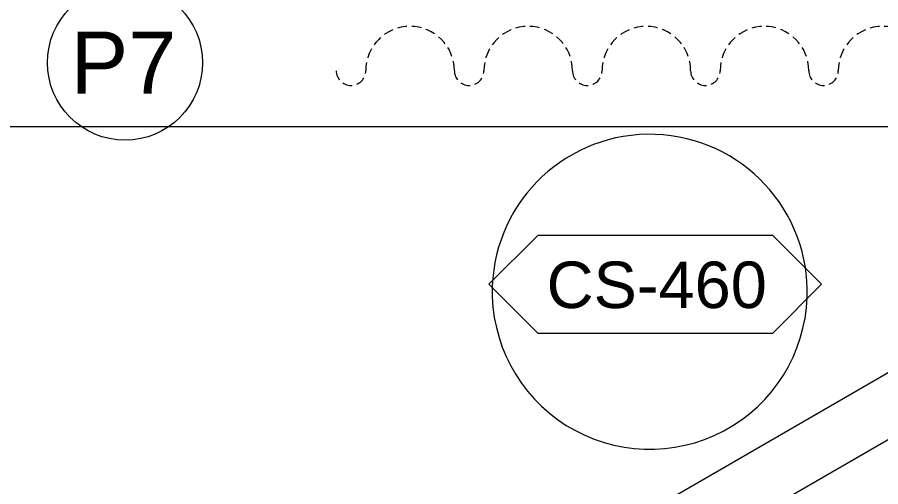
# Model space of a CAD drawing. Header units: centimetres. Extents: x 118932 to 154602, y -32682 to -23521.
# Drawn here: x 127703.3 to 127814.7, y -25337.7 to -25277.1 of the extents above; entities that cross this region are included whole.
import ezdxf
from ezdxf.enums import TextEntityAlignment as Align

# ---------------------------------------------------------------- set-up
doc = ezdxf.new("R2010")
doc.units = ezdxf.units.CM
doc.header["$LTSCALE"] = 50
doc.header["$MEASUREMENT"] = 0
doc.linetypes.add('HIDDEN', pattern=[0.375, 0.25, -0.125])
for name, color, linetype, lineweight, true_color in [('GEN_00_BL_Yazı', 7, 'Continuous', 0, 0x4f5250), ('GEN_02_TF_Mobilya', 7, 'Continuous', 5, 0x745e3d), ('GEN_02_TF_Pencere', 7, 'Continuous', 9, 0x6093ac), ('GEN_05_ML_Alçıpan_giydirme', 7, 'Continuous', 18, 0x7ebab5)]:
    doc.layers.add(name, color=color, linetype=linetype, lineweight=lineweight, true_color=true_color)
doc.layers.add('GEN_02_TF_Halı', color=7, linetype='Continuous', lineweight=5, true_color=0x903373, transparency=0.8)
doc.styles.add('ARIAL', font='arial.ttf')
doc.styles.add('Arial_6', font='arial.ttf', dxfattribs={"height": 59.5325})

# ---------------------------------------------------------------- blocks, each defined once
blk = doc.blocks.new('P7_')
at = {"layer": 'GEN_02_TF_Pencere'}
blk.add_circle((163386.22, -16198.83, 0), 10, dxfattribs=at)
at = {"layer": 'GEN_02_TF_Pencere', "lineweight": 30, "transparency": 33554687, "style": 'ARIAL'}
blk.add_text('P7', height=8, dxfattribs=at).set_placement((163379.18, -16202.81, 0))
blk = doc.blocks.new('DOGRAMA LEVEL -1 D BLOK')
at = {"layer": 'GEN_05_ML_Alçıpan_giydirme', "color": 1}
blk.add_blockref('P7_', (-163481.6, 17990.86, 0), dxfattribs=at)
blk = doc.blocks.new('FFE-Tag')
at = {"color": 0}
blk.add_wipeout([(-8.761, 0), (-6.189, 2.572), (6.189, 2.572), (8.761, 0), (6.189, -2.572), (-6.189, -2.572)], dxfattribs=at).dxf.layer = 'GEN_00_BL_Yazı'
at = {"layer": 'GEN_00_BL_Yazı', "color": 0}
for p, q in [((-8.761, 0), (-6.189, 2.572)), ((6.189, 2.572), (-6.189, 2.572)), ((8.761, 0), (6.189, 2.572)), ((-8.761, 0), (-6.189, -2.572)), ((8.761, 0), (6.189, -2.572)), ((-6.189, -2.572), (6.189, -2.572))]:
    blk.add_line(p, q, dxfattribs=at)
blk = doc.blocks.new('CS-460_SideTable_R40')
at = {"layer": 'GEN_00_BL_Yazı', "xscale": 24.48801272789115, "yscale": 24.48801272789115, "zscale": 24.48801272789115, "rotation": 181.9776773082424}
blk.add_blockref('FFE-Tag', (-6.7, -10), dxfattribs=at)
at = {"layer": 'GEN_02_TF_Mobilya'}
for start, end in [(360, 180), (180, 360)]:
    blk.add_arc((0, 0), 203.2, start, end, dxfattribs=at)
at = {"layer": 'GEN_00_BL_Yazı', "insert": (134.3, -34.4), "char_height": 60, "attachment_point": 1, "rotation": 181.9777, "style": 'Arial_6'}
blk.add_mtext('CS-460', dxfattribs=at)
blk = doc.blocks.new('Drapery Nest - Drape-V396-TYPE F')
at = {"layer": 'GEN_02_TF_Mobilya', "linetype": 'HIDDEN'}
for points in [[(0, 95.25, -1), (0, 133.35, 1), (0, 247.65, -1), (0, 285.75, 1), (0, 400.05, -1), (0, 438.15, 1), (0, 400.05, -1), (0, 285.75, 1), (0, 247.65, -1), (0, 133.35, 1), (0, 95.25, -1), (0, -19.05, 1)], [(0, -361.95, -1), (0, -323.85, 1), (0, -209.55, -1), (0, -171.45, 1), (0, -57.15, -1), (0, -19.05, 1), (0, -57.15, -1), (0, -171.45, 1), (0, -209.55, -1), (0, -323.85, 1), (0, -361.95, -1), (0, -476.25, 1)]]:
    blk.add_lwpolyline(points, format="xyb", close=True, dxfattribs=at)
blk = doc.blocks.new('UP-451_LoungeChair')
at = {"layer": 'GEN_02_TF_Mobilya'}
for p, q in [((-406.4, 406.4), (-331.4, 406.4)), ((-406.4, -144.9), (-406.4, 406.4)), ((-331.4, 406.4), (331.4, 406.4)), ((-331.4, 406.4), (-331.4, -126.6)), ((331.4, 406.4), (406.4, 406.4)), ((331.4, -306.4), (331.4, 406.4)), ((406.4, 406.4), (406.4, -306.4)), ((-331.4, -126.6), (-331.4, -306.4)), ((-406.4, -306.4), (-406.4, -144.9)), ((-331.4, -230.2), (331.4, -230.2)), ((406.4, -306.4), (-406.4, -306.4)), ((-406.4, -306.4), (-406.4, -406.4)), ((406.4, -406.4), (406.4, -306.4)), ((-406.4, -406.4), (406.4, -406.4))]:
    blk.add_line(p, q, dxfattribs=at)
at = {"layer": 'GEN_00_BL_Yazı', "xscale": -24.48801272789174, "yscale": 24.48801272789174, "zscale": 24.48801272789174, "rotation": 179.9999999999789}
blk.add_blockref('FFE-Tag', (0, 293.4), dxfattribs=at)
at = {"layer": 'GEN_00_BL_Yazı', "style": 'Arial_6', "width": 0.7}
blk.add_attdef('KOD', text='', height=60, rotation=360, dxfattribs=at).set_placement((0, 293.4), align=Align.MIDDLE_CENTER)
blk = doc.blocks.new('PPBamako_Level-1_TefrisOda')
at = {"layer": 'GEN_02_TF_Halı', "elevation": 0}
blk.add_lwpolyline([(-1737.95, -556.29), (-1517.95, -556.29), (-1517.95, -56.29), (-1737.95, -56.29)], close=True, dxfattribs=at)
at = {"xscale": 0.1000000000000012, "yscale": 0.1000000000000012, "zscale": 0.1000000000000012, "rotation": 90}
blk.add_blockref('Drapery Nest - Drape-V396-TYPE F', (-1622.42, -49.03, 0), dxfattribs=at)
at = {"xscale": 0.1000000000000012, "yscale": 0.1000000000000012, "zscale": 0.1000000000000012, "rotation": 178.0223226917576}
blk.add_blockref('CS-460_SideTable_R40', (-1625.79, -77.56, 0), dxfattribs=at)
at = {"xscale": 0.1000000000000001, "yscale": 0.1000000000000001, "zscale": 0.1000000000000001, "rotation": 120.0000187159845}
blk.add_blockref('UP-451_LoungeChair', (-1584.82, -129.01, 0), dxfattribs=at).add_auto_attribs({'KOD': 'UP-451'})

msp = doc.modelspace()

# ---------------------------------------------------------------- block references
msp.add_blockref('DOGRAMA LEVEL -1 D BLOK', (127812.57, -27075.02, 0))

# ---------------------------------------------------------------- next in the draw order: block references
msp.add_blockref('PPBamako_Level-1_TefrisOda', (129410.67, -25234.99, 0))

doc.saveas('drawing.dxf')
